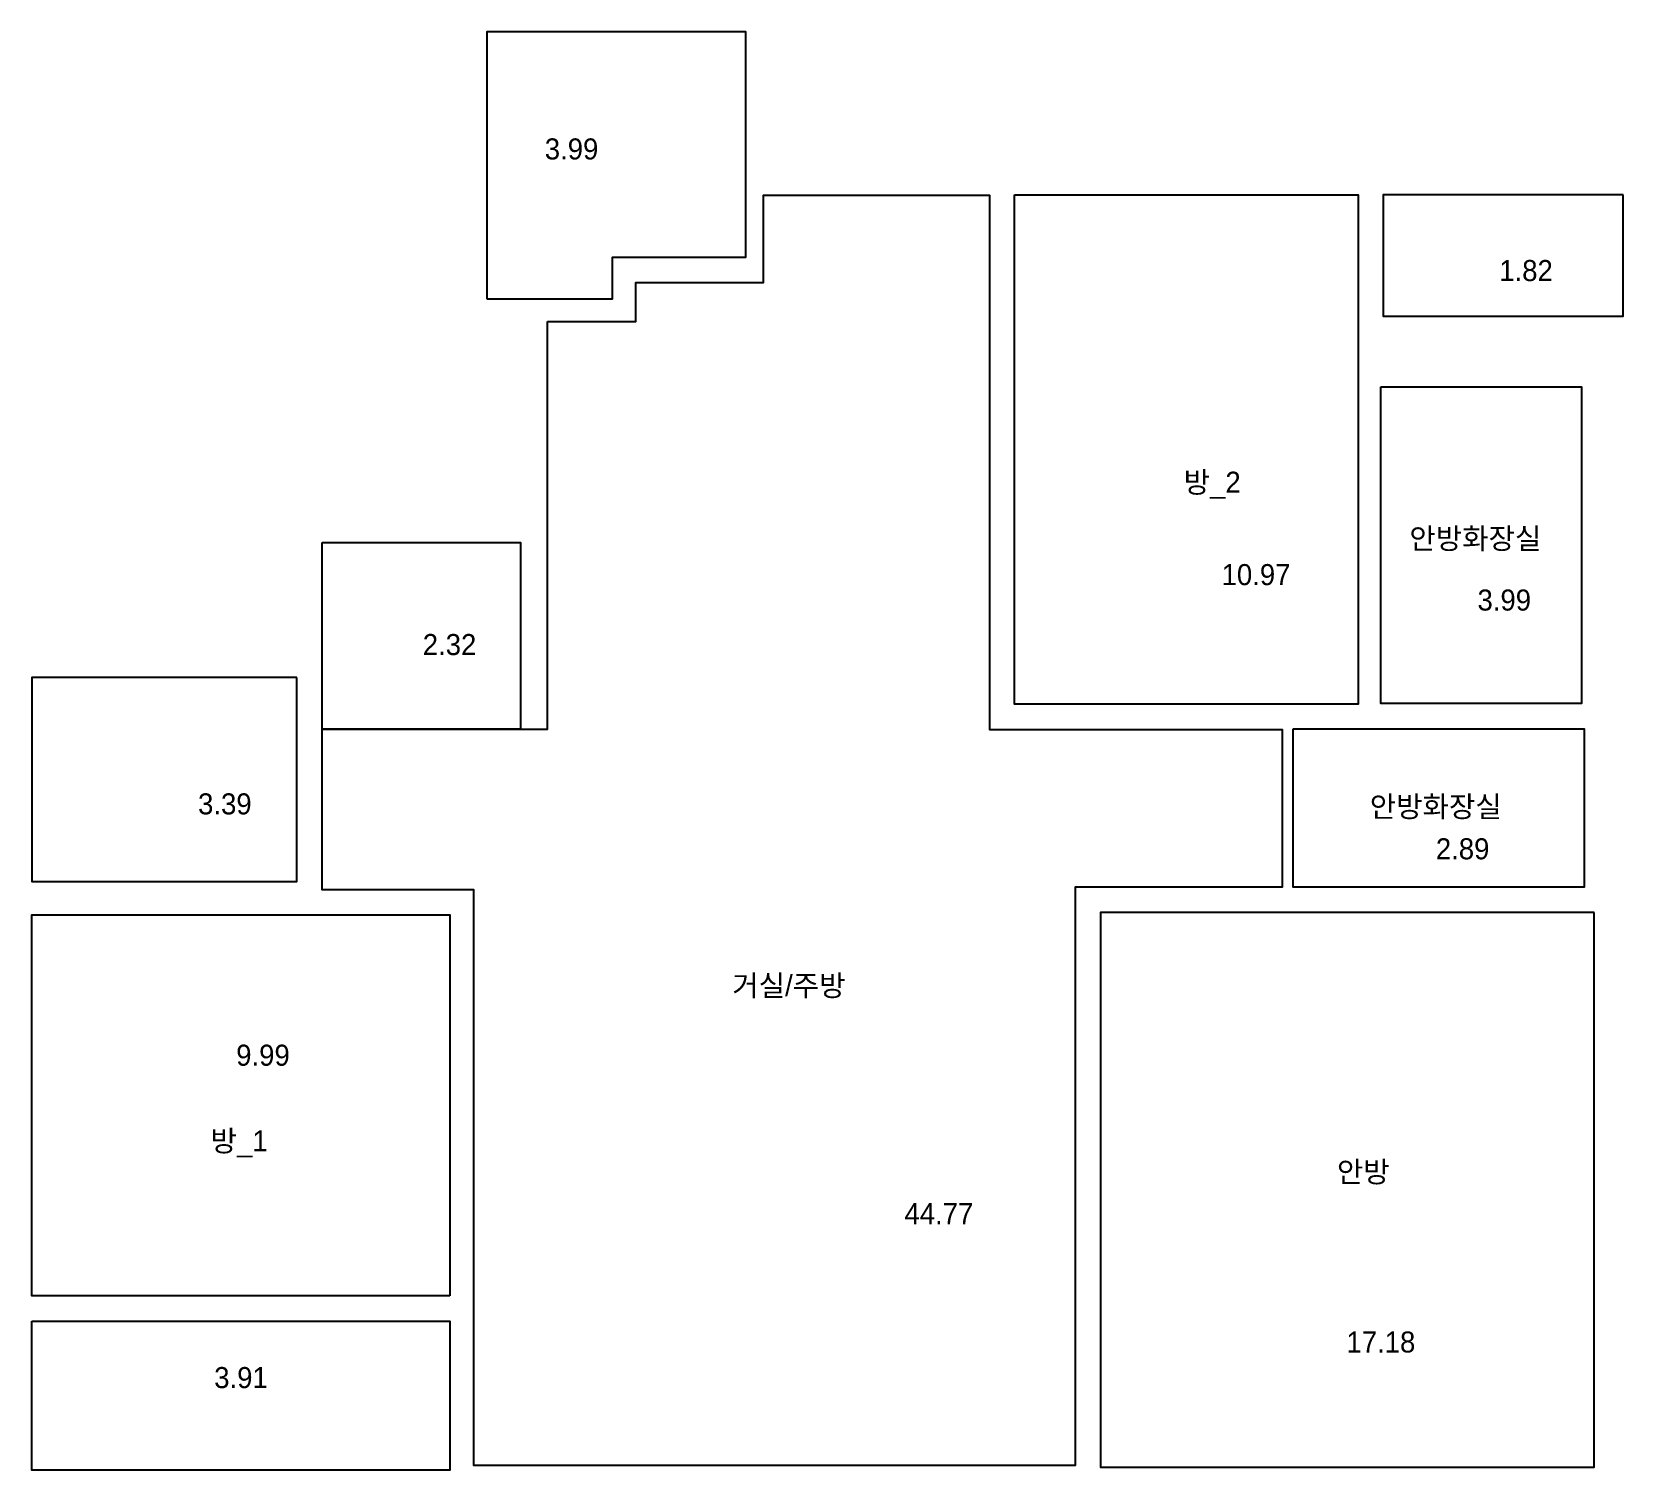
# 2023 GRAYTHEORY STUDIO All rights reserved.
# Model space of a CAD drawing. Header units: millimetres. Extents: x 204923 to 257123, y 77248 to 107783.
# Drawn here: x 210527 to 223132, y 77248 to 88642 of the extents above; entities that cross this region are included whole.
import ezdxf
from ezdxf.enums import TextEntityAlignment as Align

# ---------------------------------------------------------------- set-up
doc = ezdxf.new("R2010")
doc.units = ezdxf.units.MM
doc.header["$LTSCALE"] = 30
doc.layers.add('03-TEXT', color=3, linetype='Continuous')
doc.styles.add('코레일둥고', font='Korail_Round_Gothic_Medium.ttf')

msp = doc.modelspace()

# ---------------------------------------------------------------- linework, layer by layer
at = {"layer": '03-TEXT'}
for points in [[(214132.1, 86526.6), (215127.1, 86526.6), (215127.1, 86856.6), (216182.2, 86856.6), (216182.2, 88641.6), (214132.1, 88641.6), (214132.1, 86526.6)], [(214612.1, 86346.6), (215312.1, 86346.6), (215312.1, 86656.6), (216322.1, 86656.6), (216322.1, 87346.6), (218112.1, 87346.6), (218112.1, 83115.6), (220432.1, 83115.6), (220432.1, 81865.6), (218792.1, 81865.6), (218792.1, 77285.6), (214027.1, 77285.6), (214027.1, 81845.6), (212827.1, 81845.6), (212827.1, 83116.6), (214612.1, 83116.6), (214612.1, 86346.6)]]:
    msp.add_lwpolyline(points, dxfattribs=at)
for points in [[(218312.1, 87349.6), (221032.1, 87349.6), (221032.1, 83315.6), (218312.1, 83315.6)], [(223132.1, 87349.6), (221232.1, 87349.6), (221232.1, 86389.6), (223132.1, 86389.6)], [(221212.1, 85830.6), (222802.1, 85830.6), (222802.1, 83320.6), (221212.1, 83320.6)], [(212827.1, 84596.6), (214397.1, 84596.6), (214397.1, 83116.6), (212827.1, 83116.6)], [(212627.1, 83525.6), (210527.1, 83525.6), (210527.1, 81910.6), (212627.1, 81910.6)], [(220517.1, 83120.6), (222822.1, 83120.6), (222822.1, 81865.6), (220517.1, 81865.6)], [(213837.1, 78627.6), (210527.1, 78627.6), (210527.1, 81645.6), (213837.1, 81645.6)], [(222902.1, 81665.6), (218992.1, 81665.6), (218992.1, 77272.6), (222902.1, 77272.6)], [(210527.1, 78427.6), (213837.1, 78427.6), (213837.1, 77247.6), (210527.1, 77247.6)]]:
    msp.add_lwpolyline(points, close=True, dxfattribs=at)

# ---------------------------------------------------------------- texts
at = {"layer": '03-TEXT', "style": '코레일둥고'}
for s, p in [('3.99', (215014.5, 87630.6)), ('1.82', (222574.8, 86667.3)), ('10.97', (220496.9, 84258.5)), ('3.99', (222402.5, 84057.1)), ('2.32', (214048, 83704.5)), ('3.39', (212268.2, 82442.4)), ('2.89', (222072.7, 82086.6)), ('9.99', (212570.3, 80451.6)), ('44.77', (217984.4, 79196.3)), ('17.18', (221485.8, 78179.7)), ('3.91', (212396.2, 77897.8))]:
    msp.add_text(s, height=166.67, dxfattribs=at).set_placement(p, align=Align.RIGHT)
for s, p in [('방_2', (219876.6, 84990.6)), ('안방화장실', (221961.1, 84545.2)), ('안방화장실', (221647.5, 82420.6)), ('거실/주방', (216523.8, 81003)), ('방_1', (212169, 79772.7)), ('안방', (221073.7, 79527.7))]:
    msp.add_text(s, height=166.67, dxfattribs=at).set_placement(p, align=Align.CENTER)

doc.saveas('drawing.dxf')
